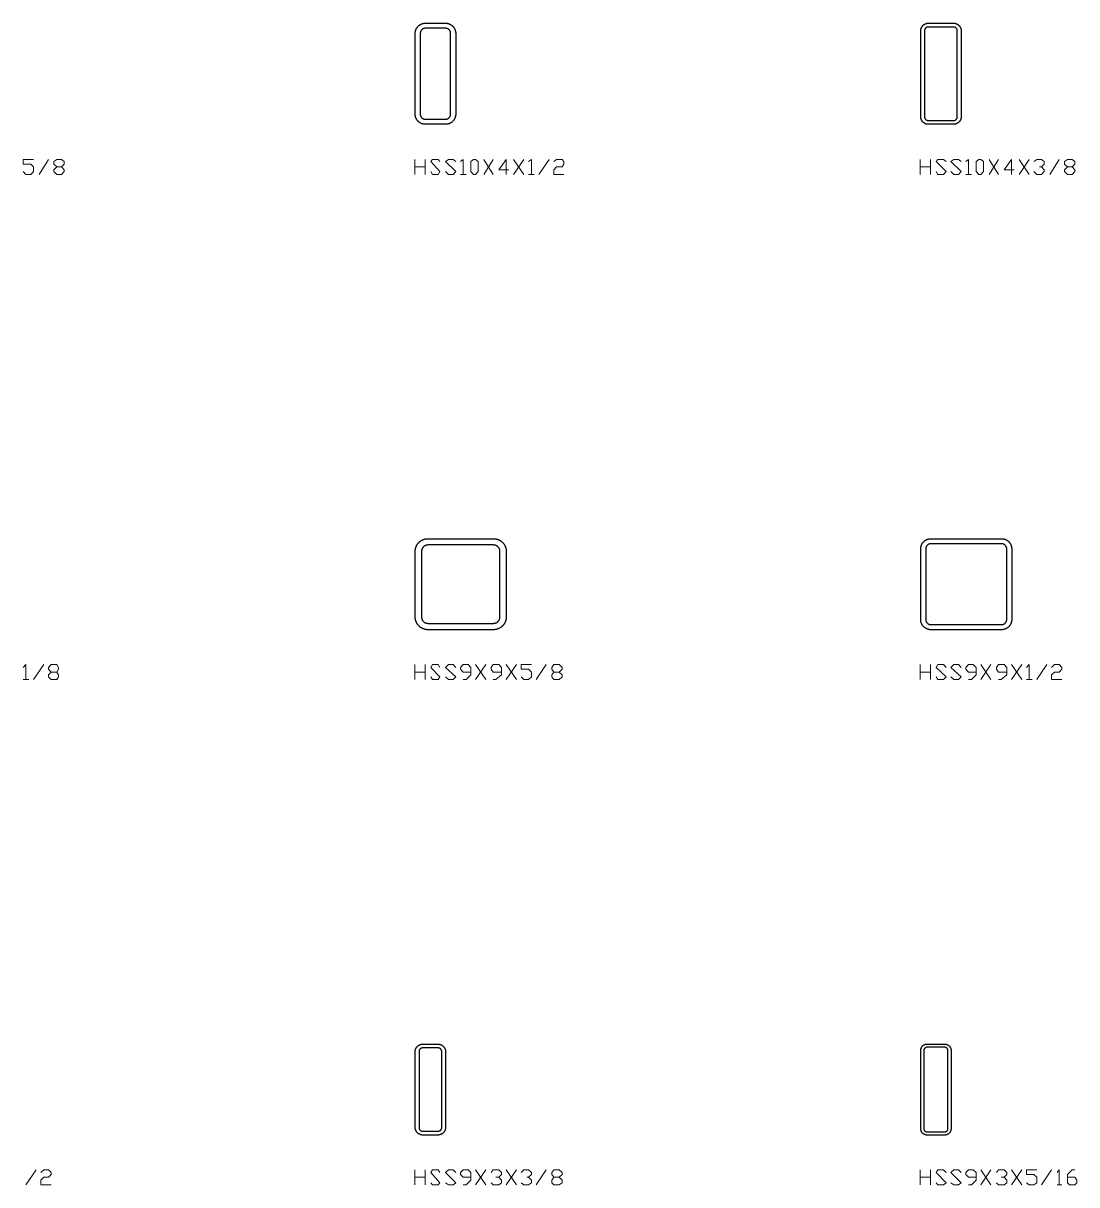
# Model space of a CAD drawing. Header units: inches. Extents: x 0 to 975, y -1305 to 34.
# Drawn here: x 611.2 to 715.4, y -754.9 to -640 of the extents above; entities that cross this region are included whole.
import ezdxf

# ---------------------------------------------------------------- set-up
doc = ezdxf.new("R2010")
doc.units = ezdxf.units.IN
doc.header["$MEASUREMENT"] = 0
doc.layers.add('AISC_STEEL', color=7, linetype='Continuous')

msp = doc.modelspace()

# ---------------------------------------------------------------- linework, layer by layer
at = {"color": 3, "lineweight": 0}
for p, q in [((612.8, -654.96), (613.72, -653.48)), ((649.96, -654.96), (649.96, -653.48)), ((650.97, -653.48), (650.97, -654.96)), ((656.78, -653.48), (657.71, -654.96)), ((656.78, -654.96), (657.71, -653.48)), ((659.73, -653.48), (660.75, -654.96)), ((659.73, -654.96), (660.75, -653.48)), ((662.22, -654.96), (663.24, -653.48)), ((699.94, -654.96), (699.94, -653.48)), ((700.95, -653.48), (700.95, -654.96)), ((706.76, -653.48), (707.69, -654.96)), ((706.76, -654.96), (707.69, -653.48)), ((709.72, -653.48), (710.73, -654.96)), ((709.72, -654.96), (710.73, -653.48)), ((712.76, -654.96), (713.68, -653.48)), ((649.96, -654.22), (650.97, -654.22)), ((654.48, -654.96), (655.03, -654.96)), ((655.77, -654.96), (655.77, -654.96)), ((661.21, -654.96), (661.76, -654.96)), ((699.94, -654.22), (700.95, -654.22)), ((704.46, -654.96), (705.01, -654.96)), ((705.75, -654.96), (705.75, -654.96)), ((612.24, -704.94), (613.26, -703.46)), ((649.96, -704.94), (649.96, -703.46)), ((649.96, -704.2), (650.97, -704.2)), ((650.97, -703.46), (650.97, -704.94)), ((655.95, -703.46), (656.97, -704.94)), ((655.95, -704.94), (656.97, -703.46)), ((659, -703.46), (660.01, -704.94)), ((659, -704.94), (660.01, -703.46)), ((661.95, -704.94), (662.96, -703.46)), ((699.94, -704.94), (699.94, -703.46)), ((699.94, -704.2), (700.95, -704.2)), ((700.95, -703.46), (700.95, -704.94)), ((705.93, -703.46), (706.95, -704.94)), ((705.93, -704.94), (706.95, -703.46)), ((708.98, -703.46), (709.99, -704.94)), ((708.98, -704.94), (709.99, -703.46)), ((711.47, -704.94), (712.48, -703.46)), ((611.23, -704.94), (611.78, -704.94)), ((710.45, -704.94), (711.01, -704.94)), ((611.5, -754.92), (612.52, -753.45)), ((649.96, -754.92), (649.96, -753.45)), ((650.97, -753.45), (650.97, -754.92)), ((655.95, -753.45), (656.97, -754.92)), ((655.95, -754.92), (656.97, -753.45)), ((659, -753.45), (660.01, -754.92)), ((659, -754.92), (660.01, -753.45)), ((661.95, -754.92), (662.96, -753.45)), ((699.94, -754.92), (699.94, -753.45)), ((700.95, -753.45), (700.95, -754.92)), ((705.93, -753.45), (706.95, -754.92)), ((705.93, -754.92), (706.95, -753.45)), ((708.98, -753.45), (709.99, -754.92)), ((708.98, -754.92), (709.99, -753.45)), ((711.93, -754.92), (712.94, -753.45)), ((649.96, -754.18), (650.97, -754.18)), ((699.94, -754.18), (700.95, -754.18)), ((713.5, -754.92), (713.96, -754.92))]:
    msp.add_line(p, q, dxfattribs=at)
for points in [[(611.23, -654.68), (611.5, -654.96), (611.97, -654.96), (612.24, -654.68), (612.24, -654.22), (611.97, -653.94), (611.23, -653.94), (611.23, -653.48), (612.24, -653.48)], [(615.01, -654.22), (615.29, -654.5), (615.29, -654.68), (615.01, -654.96), (614.55, -654.96), (614.27, -654.68), (614.27, -654.5), (614.55, -654.22), (615.01, -654.22), (615.29, -653.94), (615.29, -653.67), (615.01, -653.48), (614.55, -653.48), (614.27, -653.67), (614.27, -653.94), (614.55, -654.22)], [(651.53, -654.68), (651.71, -654.96), (652.26, -654.96), (652.45, -654.68), (651.53, -653.67), (651.71, -653.48), (652.26, -653.48), (652.45, -653.67)], [(653, -654.68), (653.28, -654.96), (653.74, -654.96), (654.02, -654.68), (653, -653.67), (653.28, -653.48), (653.74, -653.48), (654.02, -653.67)], [(654.48, -653.67), (654.75, -653.48), (654.75, -654.96)], [(659.27, -654.5), (658.26, -654.5), (659, -653.48), (659, -654.96)], [(661.21, -653.67), (661.49, -653.48), (661.49, -654.96)], [(663.7, -653.67), (663.98, -653.48), (664.53, -653.48), (664.71, -653.67), (664.71, -653.94), (664.53, -654.22), (663.98, -654.22), (663.7, -654.5), (663.7, -654.96), (664.71, -654.96)], [(701.51, -654.68), (701.69, -654.96), (702.25, -654.96), (702.52, -654.68), (701.51, -653.67), (701.69, -653.48), (702.25, -653.48), (702.52, -653.67)], [(702.98, -654.68), (703.26, -654.96), (703.72, -654.96), (704, -654.68), (702.98, -653.67), (703.26, -653.48), (703.72, -653.48), (704, -653.67)], [(704.46, -653.67), (704.74, -653.48), (704.74, -654.96)], [(709.25, -654.5), (708.24, -654.5), (708.98, -653.48), (708.98, -654.96)], [(711.19, -653.67), (711.47, -653.48), (711.93, -653.48), (712.21, -653.67), (712.21, -653.94), (711.93, -654.22), (711.74, -654.22)], [(714.97, -654.22), (715.25, -654.5), (715.25, -654.68), (714.97, -654.96), (714.51, -654.96), (714.23, -654.68), (714.23, -654.5), (714.51, -654.22), (714.97, -654.22), (715.25, -653.94), (715.25, -653.67), (714.97, -653.48), (714.51, -653.48), (714.23, -653.67), (714.23, -653.94), (714.51, -654.22)], [(711.93, -654.22), (712.21, -654.5), (712.21, -654.68), (711.93, -654.96), (711.47, -654.96), (711.19, -654.68)], [(611.23, -703.74), (611.5, -703.46), (611.5, -704.94)], [(614.55, -704.2), (614.73, -704.48), (614.73, -704.66), (614.55, -704.94), (613.99, -704.94), (613.72, -704.66), (613.72, -704.48), (613.99, -704.2), (614.55, -704.2), (614.73, -703.92), (614.73, -703.74), (614.55, -703.46), (613.99, -703.46), (613.72, -703.74), (613.72, -703.92), (613.99, -704.2)], [(651.53, -704.66), (651.71, -704.94), (652.26, -704.94), (652.45, -704.66), (651.53, -703.74), (651.71, -703.46), (652.26, -703.46), (652.45, -703.74)], [(653, -704.66), (653.28, -704.94), (653.74, -704.94), (654.02, -704.66), (653, -703.74), (653.28, -703.46), (653.74, -703.46), (654.02, -703.74)], [(654.75, -704.94), (655.03, -704.94), (655.49, -704.48), (655.49, -703.74), (655.22, -703.46), (654.75, -703.46), (654.48, -703.74), (654.48, -703.92), (654.75, -704.2), (655.49, -704.2)], [(657.71, -704.94), (657.98, -704.94), (658.54, -704.48), (658.54, -703.74), (658.26, -703.46), (657.71, -703.46), (657.52, -703.74), (657.52, -703.92), (657.71, -704.2), (658.54, -704.2)], [(660.47, -704.66), (660.75, -704.94), (661.21, -704.94), (661.49, -704.66), (661.49, -704.2), (661.21, -703.92), (660.47, -703.92), (660.47, -703.46), (661.49, -703.46)], [(664.25, -704.2), (664.53, -704.48), (664.53, -704.66), (664.25, -704.94), (663.7, -704.94), (663.51, -704.66), (663.51, -704.48), (663.7, -704.2), (664.25, -704.2), (664.53, -703.92), (664.53, -703.74), (664.25, -703.46), (663.7, -703.46), (663.51, -703.74), (663.51, -703.92), (663.7, -704.2)], [(701.51, -704.66), (701.69, -704.94), (702.25, -704.94), (702.52, -704.66), (701.51, -703.74), (701.69, -703.46), (702.25, -703.46), (702.52, -703.74)], [(702.98, -704.66), (703.26, -704.94), (703.72, -704.94), (704, -704.66), (702.98, -703.74), (703.26, -703.46), (703.72, -703.46), (704, -703.74)], [(704.74, -704.94), (705.01, -704.94), (705.47, -704.48), (705.47, -703.74), (705.2, -703.46), (704.74, -703.46), (704.46, -703.74), (704.46, -703.92), (704.74, -704.2), (705.47, -704.2)], [(707.69, -704.94), (707.96, -704.94), (708.52, -704.48), (708.52, -703.74), (708.24, -703.46), (707.69, -703.46), (707.5, -703.74), (707.5, -703.92), (707.69, -704.2), (708.52, -704.2)], [(710.45, -703.74), (710.73, -703.46), (710.73, -704.94)], [(712.94, -703.74), (713.22, -703.46), (713.68, -703.46), (713.96, -703.74), (713.96, -703.92), (713.68, -704.2), (713.22, -704.2), (712.94, -704.48), (712.94, -704.94), (713.96, -704.94)], [(612.98, -753.72), (613.26, -753.45), (613.72, -753.45), (613.99, -753.72), (613.99, -753.91), (613.72, -754.18), (613.26, -754.18), (612.98, -754.46), (612.98, -754.92), (613.99, -754.92)], [(651.53, -754.74), (651.71, -754.92), (652.26, -754.92), (652.45, -754.74), (651.53, -753.72), (651.71, -753.45), (652.26, -753.45), (652.45, -753.72)], [(653, -754.74), (653.28, -754.92), (653.74, -754.92), (654.02, -754.74), (653, -753.72), (653.28, -753.45), (653.74, -753.45), (654.02, -753.72)], [(654.75, -754.92), (655.03, -754.92), (655.49, -754.46), (655.49, -753.72), (655.22, -753.45), (654.75, -753.45), (654.48, -753.72), (654.48, -753.91), (654.75, -754.18), (655.49, -754.18)], [(657.52, -753.72), (657.71, -753.45), (658.26, -753.45), (658.54, -753.72), (658.54, -753.91), (658.26, -754.18), (657.98, -754.18)], [(660.47, -753.72), (660.75, -753.45), (661.21, -753.45), (661.49, -753.72), (661.49, -753.91), (661.21, -754.18), (661.03, -754.18)], [(664.25, -754.18), (664.53, -754.46), (664.53, -754.74), (664.25, -754.92), (663.7, -754.92), (663.51, -754.74), (663.51, -754.46), (663.7, -754.18), (664.25, -754.18), (664.53, -753.91), (664.53, -753.72), (664.25, -753.45), (663.7, -753.45), (663.51, -753.72), (663.51, -753.91), (663.7, -754.18)], [(701.51, -754.74), (701.69, -754.92), (702.25, -754.92), (702.52, -754.74), (701.51, -753.72), (701.69, -753.45), (702.25, -753.45), (702.52, -753.72)], [(702.98, -754.74), (703.26, -754.92), (703.72, -754.92), (704, -754.74), (702.98, -753.72), (703.26, -753.45), (703.72, -753.45), (704, -753.72)], [(704.74, -754.92), (705.01, -754.92), (705.47, -754.46), (705.47, -753.72), (705.2, -753.45), (704.74, -753.45), (704.46, -753.72), (704.46, -753.91), (704.74, -754.18), (705.47, -754.18)], [(707.5, -753.72), (707.69, -753.45), (708.24, -753.45), (708.52, -753.72), (708.52, -753.91), (708.24, -754.18), (707.96, -754.18)], [(710.45, -754.74), (710.73, -754.92), (711.19, -754.92), (711.47, -754.74), (711.47, -754.18), (711.19, -753.91), (710.45, -753.91), (710.45, -753.45), (711.47, -753.45)], [(713.5, -753.72), (713.68, -753.45), (713.68, -754.92)], [(714.51, -754.18), (715.25, -754.18), (715.43, -754.46), (715.43, -754.74), (715.25, -754.92), (714.7, -754.92), (714.51, -754.74), (714.51, -753.91), (714.97, -753.45), (715.25, -753.45)], [(658.26, -754.18), (658.54, -754.46), (658.54, -754.74), (658.26, -754.92), (657.71, -754.92), (657.52, -754.74)], [(661.21, -754.18), (661.49, -754.46), (661.49, -754.74), (661.21, -754.92), (660.75, -754.92), (660.47, -754.74)], [(708.24, -754.18), (708.52, -754.46), (708.52, -754.74), (708.24, -754.92), (707.69, -754.92), (707.5, -754.74)]]:
    msp.add_lwpolyline(points, dxfattribs=at)
for points in [[(655.77, -654.96), (655.49, -654.68), (655.49, -653.67), (655.77, -653.48), (655.95, -653.48), (656.23, -653.67), (656.23, -654.68), (655.95, -654.96)], [(705.75, -654.96), (705.47, -654.68), (705.47, -653.67), (705.75, -653.48), (705.93, -653.48), (706.21, -653.67), (706.21, -654.68), (705.93, -654.96)]]:
    msp.add_lwpolyline(points, close=True, dxfattribs=at)
at = {"layer": 'AISC_STEEL'}
for points in [[(653, -640), (653.03, -640), (653.06, -640), (653.09, -640), (653.12, -640.01), (653.15, -640.01), (653.18, -640.02), (653.21, -640.02), (653.23, -640.03), (653.26, -640.04), (653.29, -640.04), (653.32, -640.05), (653.35, -640.06), (653.38, -640.07), (653.4, -640.08), (653.43, -640.1), (653.46, -640.11), (653.48, -640.12), (653.51, -640.14), (653.53, -640.15), (653.56, -640.17), (653.58, -640.19), (653.61, -640.21), (653.63, -640.22), (653.65, -640.24), (653.67, -640.26), (653.7, -640.28), (653.72, -640.3), (653.74, -640.33), (653.76, -640.35), (653.78, -640.37), (653.79, -640.39), (653.81, -640.42), (653.83, -640.44), (653.85, -640.47), (653.86, -640.49), (653.88, -640.52), (653.89, -640.54), (653.9, -640.57), (653.92, -640.6), (653.93, -640.62), (653.94, -640.65), (653.95, -640.68), (653.96, -640.71), (653.96, -640.74), (653.97, -640.77), (653.98, -640.79), (653.98, -640.82), (653.99, -640.85), (653.99, -640.88), (654, -640.91), (654, -640.94), (654, -640.97), (654, -641), (654, -649), (654, -649.03), (654, -649.06), (654, -649.09), (653.99, -649.12), (653.99, -649.15), (653.98, -649.18), (653.98, -649.21), (653.97, -649.23), (653.96, -649.26), (653.96, -649.29), (653.95, -649.32), (653.94, -649.35), (653.93, -649.38), (653.92, -649.4), (653.9, -649.43), (653.89, -649.46), (653.88, -649.48), (653.86, -649.51), (653.85, -649.53), (653.83, -649.56), (653.81, -649.58), (653.79, -649.61), (653.78, -649.63), (653.76, -649.65), (653.74, -649.67), (653.72, -649.7), (653.7, -649.72), (653.67, -649.74), (653.65, -649.76), (653.63, -649.78), (653.61, -649.79), (653.58, -649.81), (653.56, -649.83), (653.53, -649.85), (653.51, -649.86), (653.48, -649.88), (653.46, -649.89), (653.43, -649.9), (653.4, -649.92), (653.38, -649.93), (653.35, -649.94), (653.32, -649.95), (653.29, -649.96), (653.26, -649.96), (653.23, -649.97), (653.21, -649.98), (653.18, -649.98), (653.15, -649.99), (653.12, -649.99), (653.09, -650), (653.06, -650), (653.03, -650), (653, -650), (651, -650), (650.97, -650), (650.94, -650), (650.91, -650), (650.88, -649.99), (650.85, -649.99), (650.82, -649.98), (650.79, -649.98), (650.77, -649.97), (650.74, -649.96), (650.71, -649.96), (650.68, -649.95), (650.65, -649.94), (650.62, -649.93), (650.6, -649.92), (650.57, -649.9), (650.54, -649.89), (650.52, -649.88), (650.49, -649.86), (650.47, -649.85), (650.44, -649.83), (650.42, -649.81), (650.39, -649.79), (650.37, -649.78), (650.35, -649.76), (650.33, -649.74), (650.3, -649.72), (650.28, -649.7), (650.26, -649.67), (650.24, -649.65), (650.22, -649.63), (650.21, -649.61), (650.19, -649.58), (650.17, -649.56), (650.15, -649.53), (650.14, -649.51), (650.12, -649.48), (650.11, -649.46), (650.1, -649.43), (650.08, -649.4), (650.07, -649.38), (650.06, -649.35), (650.05, -649.32), (650.04, -649.29), (650.04, -649.26), (650.03, -649.23), (650.02, -649.21), (650.02, -649.18), (650.01, -649.15), (650.01, -649.12), (650, -649.09), (650, -649.06), (650, -649.03), (650, -649), (650, -641), (650, -640.97), (650, -640.94), (650, -640.91), (650.01, -640.88), (650.01, -640.85), (650.02, -640.82), (650.02, -640.79), (650.03, -640.77), (650.04, -640.74), (650.04, -640.71), (650.05, -640.68), (650.06, -640.65), (650.07, -640.62), (650.08, -640.6), (650.1, -640.57), (650.11, -640.54), (650.12, -640.52), (650.14, -640.49), (650.15, -640.47), (650.17, -640.44), (650.19, -640.42), (650.21, -640.39), (650.22, -640.37), (650.24, -640.35), (650.26, -640.33), (650.28, -640.3), (650.3, -640.28), (650.33, -640.26), (650.35, -640.24), (650.37, -640.22), (650.39, -640.21), (650.42, -640.19), (650.44, -640.17), (650.47, -640.15), (650.49, -640.14), (650.52, -640.12), (650.54, -640.11), (650.57, -640.1), (650.6, -640.08), (650.62, -640.07), (650.65, -640.06), (650.68, -640.05), (650.71, -640.04), (650.74, -640.04), (650.77, -640.03), (650.79, -640.02), (650.82, -640.02), (650.85, -640.01), (650.88, -640.01), (650.91, -640), (650.94, -640), (650.97, -640), (651, -640)], [(703.25, -640), (703.28, -640), (703.31, -640), (703.34, -640.01), (703.37, -640.01), (703.4, -640.01), (703.43, -640.02), (703.45, -640.03), (703.48, -640.04), (703.51, -640.05), (703.54, -640.06), (703.56, -640.07), (703.59, -640.08), (703.62, -640.1), (703.64, -640.11), (703.67, -640.13), (703.69, -640.14), (703.71, -640.16), (703.74, -640.18), (703.76, -640.2), (703.78, -640.22), (703.8, -640.24), (703.82, -640.26), (703.84, -640.29), (703.86, -640.31), (703.87, -640.33), (703.89, -640.36), (703.9, -640.38), (703.92, -640.41), (703.93, -640.44), (703.94, -640.46), (703.95, -640.49), (703.96, -640.52), (703.97, -640.55), (703.98, -640.57), (703.99, -640.6), (703.99, -640.63), (703.99, -640.66), (704, -640.69), (704, -640.72), (704, -640.75), (704, -649.25), (704, -649.28), (704, -649.31), (703.99, -649.34), (703.99, -649.37), (703.99, -649.4), (703.98, -649.43), (703.97, -649.45), (703.96, -649.48), (703.95, -649.51), (703.94, -649.54), (703.93, -649.56), (703.92, -649.59), (703.9, -649.62), (703.89, -649.64), (703.87, -649.67), (703.86, -649.69), (703.84, -649.71), (703.82, -649.74), (703.8, -649.76), (703.78, -649.78), (703.76, -649.8), (703.74, -649.82), (703.71, -649.84), (703.69, -649.86), (703.67, -649.87), (703.64, -649.89), (703.62, -649.9), (703.59, -649.92), (703.56, -649.93), (703.54, -649.94), (703.51, -649.95), (703.48, -649.96), (703.45, -649.97), (703.43, -649.98), (703.4, -649.99), (703.37, -649.99), (703.34, -649.99), (703.31, -650), (703.28, -650), (703.25, -650), (700.75, -650), (700.72, -650), (700.69, -650), (700.66, -649.99), (700.63, -649.99), (700.6, -649.99), (700.57, -649.98), (700.55, -649.97), (700.52, -649.96), (700.49, -649.95), (700.46, -649.94), (700.44, -649.93), (700.41, -649.92), (700.38, -649.9), (700.36, -649.89), (700.33, -649.87), (700.31, -649.86), (700.29, -649.84), (700.26, -649.82), (700.24, -649.8), (700.22, -649.78), (700.2, -649.76), (700.18, -649.74), (700.16, -649.71), (700.14, -649.69), (700.13, -649.67), (700.11, -649.64), (700.1, -649.62), (700.08, -649.59), (700.07, -649.56), (700.06, -649.54), (700.05, -649.51), (700.04, -649.48), (700.03, -649.45), (700.02, -649.43), (700.01, -649.4), (700.01, -649.37), (700.01, -649.34), (700, -649.31), (700, -649.28), (700, -649.25), (700, -640.75), (700, -640.72), (700, -640.69), (700.01, -640.66), (700.01, -640.63), (700.01, -640.6), (700.02, -640.57), (700.03, -640.55), (700.04, -640.52), (700.05, -640.49), (700.06, -640.46), (700.07, -640.44), (700.08, -640.41), (700.1, -640.38), (700.11, -640.36), (700.13, -640.33), (700.14, -640.31), (700.16, -640.29), (700.18, -640.26), (700.2, -640.24), (700.22, -640.22), (700.24, -640.2), (700.26, -640.18), (700.29, -640.16), (700.31, -640.14), (700.33, -640.13), (700.36, -640.11), (700.38, -640.1), (700.41, -640.08), (700.44, -640.07), (700.46, -640.06), (700.49, -640.05), (700.52, -640.04), (700.55, -640.03), (700.57, -640.02), (700.6, -640.01), (700.63, -640.01), (700.66, -640.01), (700.69, -640), (700.72, -640), (700.75, -640)], [(651, -640.5), (650.97, -640.5), (650.94, -640.5), (650.91, -640.51), (650.88, -640.51), (650.86, -640.52), (650.83, -640.53), (650.8, -640.54), (650.78, -640.55), (650.75, -640.57), (650.73, -640.58), (650.7, -640.6), (650.68, -640.62), (650.66, -640.64), (650.64, -640.66), (650.62, -640.68), (650.6, -640.7), (650.58, -640.73), (650.57, -640.75), (650.55, -640.78), (650.54, -640.8), (650.53, -640.83), (650.52, -640.86), (650.51, -640.88), (650.51, -640.91), (650.5, -640.94), (650.5, -640.97), (650.5, -641), (650.5, -649), (650.5, -649.03), (650.5, -649.06), (650.51, -649.09), (650.51, -649.12), (650.52, -649.14), (650.53, -649.17), (650.54, -649.2), (650.55, -649.22), (650.57, -649.25), (650.58, -649.27), (650.6, -649.3), (650.62, -649.32), (650.64, -649.34), (650.66, -649.36), (650.68, -649.38), (650.7, -649.4), (650.73, -649.42), (650.75, -649.43), (650.78, -649.45), (650.8, -649.46), (650.83, -649.47), (650.86, -649.48), (650.88, -649.49), (650.91, -649.49), (650.94, -649.5), (650.97, -649.5), (651, -649.5), (653, -649.5), (653.03, -649.5), (653.06, -649.5), (653.09, -649.49), (653.12, -649.49), (653.14, -649.48), (653.17, -649.47), (653.2, -649.46), (653.22, -649.45), (653.25, -649.43), (653.27, -649.42), (653.3, -649.4), (653.32, -649.38), (653.34, -649.36), (653.36, -649.34), (653.38, -649.32), (653.4, -649.3), (653.42, -649.27), (653.43, -649.25), (653.45, -649.22), (653.46, -649.2), (653.47, -649.17), (653.48, -649.14), (653.49, -649.12), (653.49, -649.09), (653.5, -649.06), (653.5, -649.03), (653.5, -649), (653.5, -641), (653.5, -640.97), (653.5, -640.94), (653.49, -640.91), (653.49, -640.88), (653.48, -640.86), (653.47, -640.83), (653.46, -640.8), (653.45, -640.78), (653.43, -640.75), (653.42, -640.73), (653.4, -640.7), (653.38, -640.68), (653.36, -640.66), (653.34, -640.64), (653.32, -640.62), (653.3, -640.6), (653.27, -640.58), (653.25, -640.57), (653.22, -640.55), (653.2, -640.54), (653.17, -640.53), (653.14, -640.52), (653.12, -640.51), (653.09, -640.51), (653.06, -640.5), (653.03, -640.5), (653, -640.5)], [(700.75, -640.38), (700.72, -640.38), (700.69, -640.38), (700.66, -640.39), (700.63, -640.39), (700.61, -640.4), (700.58, -640.42), (700.55, -640.43), (700.53, -640.45), (700.51, -640.46), (700.48, -640.48), (700.46, -640.51), (700.45, -640.53), (700.43, -640.55), (700.42, -640.58), (700.4, -640.61), (700.39, -640.63), (700.39, -640.66), (700.38, -640.69), (700.38, -640.72), (700.38, -640.75), (700.38, -649.25), (700.38, -649.28), (700.38, -649.31), (700.39, -649.34), (700.39, -649.37), (700.4, -649.39), (700.42, -649.42), (700.43, -649.45), (700.45, -649.47), (700.46, -649.49), (700.48, -649.52), (700.51, -649.54), (700.53, -649.55), (700.55, -649.57), (700.58, -649.58), (700.61, -649.6), (700.63, -649.61), (700.66, -649.61), (700.69, -649.62), (700.72, -649.62), (700.75, -649.62), (703.25, -649.62), (703.28, -649.62), (703.31, -649.62), (703.34, -649.61), (703.37, -649.61), (703.39, -649.6), (703.42, -649.58), (703.45, -649.57), (703.47, -649.55), (703.49, -649.54), (703.52, -649.52), (703.54, -649.49), (703.55, -649.47), (703.57, -649.45), (703.58, -649.42), (703.6, -649.39), (703.61, -649.37), (703.61, -649.34), (703.62, -649.31), (703.62, -649.28), (703.62, -649.25), (703.62, -640.75), (703.62, -640.72), (703.62, -640.69), (703.61, -640.66), (703.61, -640.63), (703.6, -640.61), (703.58, -640.58), (703.57, -640.55), (703.55, -640.53), (703.54, -640.51), (703.52, -640.48), (703.49, -640.46), (703.47, -640.45), (703.45, -640.43), (703.42, -640.42), (703.39, -640.4), (703.37, -640.39), (703.34, -640.39), (703.31, -640.38), (703.28, -640.38), (703.25, -640.38)], [(657.75, -691), (657.78, -691), (657.81, -691), (657.84, -691), (657.87, -691.01), (657.9, -691.01), (657.93, -691.01), (657.96, -691.02), (657.99, -691.02), (658.02, -691.03), (658.04, -691.04), (658.07, -691.04), (658.1, -691.05), (658.13, -691.06), (658.16, -691.07), (658.19, -691.08), (658.21, -691.09), (658.24, -691.1), (658.27, -691.11), (658.3, -691.13), (658.32, -691.14), (658.35, -691.15), (658.38, -691.17), (658.4, -691.18), (658.43, -691.2), (658.45, -691.21), (658.48, -691.23), (658.5, -691.25), (658.52, -691.27), (658.55, -691.29), (658.57, -691.31), (658.59, -691.33), (658.61, -691.35), (658.63, -691.37), (658.65, -691.39), (658.67, -691.41), (658.69, -691.43), (658.71, -691.45), (658.73, -691.48), (658.75, -691.5), (658.77, -691.52), (658.79, -691.55), (658.8, -691.57), (658.82, -691.6), (658.83, -691.62), (658.85, -691.65), (658.86, -691.68), (658.87, -691.7), (658.89, -691.73), (658.9, -691.76), (658.91, -691.79), (658.92, -691.81), (658.93, -691.84), (658.94, -691.87), (658.95, -691.9), (658.96, -691.93), (658.96, -691.96), (658.97, -691.98), (658.98, -692.01), (658.98, -692.04), (658.99, -692.07), (658.99, -692.1), (658.99, -692.13), (659, -692.16), (659, -692.19), (659, -692.22), (659, -692.25), (659, -698.75), (659, -698.78), (659, -698.81), (659, -698.84), (658.99, -698.87), (658.99, -698.9), (658.99, -698.93), (658.98, -698.96), (658.98, -698.99), (658.97, -699.02), (658.96, -699.04), (658.96, -699.07), (658.95, -699.1), (658.94, -699.13), (658.93, -699.16), (658.92, -699.19), (658.91, -699.21), (658.9, -699.24), (658.89, -699.27), (658.87, -699.3), (658.86, -699.32), (658.85, -699.35), (658.83, -699.38), (658.82, -699.4), (658.8, -699.43), (658.79, -699.45), (658.77, -699.48), (658.75, -699.5), (658.73, -699.52), (658.71, -699.55), (658.69, -699.57), (658.67, -699.59), (658.65, -699.61), (658.63, -699.63), (658.61, -699.65), (658.59, -699.67), (658.57, -699.69), (658.55, -699.71), (658.52, -699.73), (658.5, -699.75), (658.48, -699.77), (658.45, -699.79), (658.43, -699.8), (658.4, -699.82), (658.38, -699.83), (658.35, -699.85), (658.32, -699.86), (658.3, -699.87), (658.27, -699.89), (658.24, -699.9), (658.21, -699.91), (658.19, -699.92), (658.16, -699.93), (658.13, -699.94), (658.1, -699.95), (658.07, -699.96), (658.04, -699.96), (658.02, -699.97), (657.99, -699.98), (657.96, -699.98), (657.93, -699.99), (657.9, -699.99), (657.87, -699.99), (657.84, -700), (657.81, -700), (657.78, -700), (657.75, -700), (651.25, -700), (651.22, -700), (651.19, -700), (651.16, -700), (651.13, -699.99), (651.1, -699.99), (651.07, -699.99), (651.04, -699.98), (651.01, -699.98), (650.98, -699.97), (650.96, -699.96), (650.93, -699.96), (650.9, -699.95), (650.87, -699.94), (650.84, -699.93), (650.81, -699.92), (650.79, -699.91), (650.76, -699.9), (650.73, -699.89), (650.7, -699.87), (650.68, -699.86), (650.65, -699.85), (650.62, -699.83), (650.6, -699.82), (650.57, -699.8), (650.55, -699.79), (650.52, -699.77), (650.5, -699.75), (650.48, -699.73), (650.45, -699.71), (650.43, -699.69), (650.41, -699.67), (650.39, -699.65), (650.37, -699.63), (650.35, -699.61), (650.33, -699.59), (650.31, -699.57), (650.29, -699.55), (650.27, -699.52), (650.25, -699.5), (650.23, -699.48), (650.21, -699.45), (650.2, -699.43), (650.18, -699.4), (650.17, -699.38), (650.15, -699.35), (650.14, -699.32), (650.13, -699.3), (650.11, -699.27), (650.1, -699.24), (650.09, -699.21), (650.08, -699.19), (650.07, -699.16), (650.06, -699.13), (650.05, -699.1), (650.04, -699.07), (650.04, -699.04), (650.03, -699.02), (650.02, -698.99), (650.02, -698.96), (650.01, -698.93), (650.01, -698.9), (650.01, -698.87), (650, -698.84), (650, -698.81), (650, -698.78), (650, -698.75), (650, -692.25), (650, -692.22), (650, -692.19), (650, -692.16), (650.01, -692.13), (650.01, -692.1), (650.01, -692.07), (650.02, -692.04), (650.02, -692.01), (650.03, -691.98), (650.04, -691.96), (650.04, -691.93), (650.05, -691.9), (650.06, -691.87), (650.07, -691.84), (650.08, -691.81), (650.09, -691.79), (650.1, -691.76), (650.11, -691.73), (650.13, -691.7), (650.14, -691.68), (650.15, -691.65), (650.17, -691.62), (650.18, -691.6), (650.2, -691.57), (650.21, -691.55), (650.23, -691.52), (650.25, -691.5), (650.27, -691.48), (650.29, -691.45), (650.31, -691.43), (650.33, -691.41), (650.35, -691.39), (650.37, -691.37), (650.39, -691.35), (650.41, -691.33), (650.43, -691.31), (650.45, -691.29), (650.48, -691.27), (650.5, -691.25), (650.52, -691.23), (650.55, -691.21), (650.57, -691.2), (650.6, -691.18), (650.62, -691.17), (650.65, -691.15), (650.68, -691.14), (650.7, -691.13), (650.73, -691.11), (650.76, -691.1), (650.79, -691.09), (650.81, -691.08), (650.84, -691.07), (650.87, -691.06), (650.9, -691.05), (650.93, -691.04), (650.96, -691.04), (650.98, -691.03), (651.01, -691.02), (651.04, -691.02), (651.07, -691.01), (651.1, -691.01), (651.13, -691.01), (651.16, -691), (651.19, -691), (651.22, -691), (651.25, -691)], [(651.25, -691.62), (651.22, -691.63), (651.19, -691.63), (651.16, -691.63), (651.13, -691.64), (651.1, -691.64), (651.07, -691.65), (651.05, -691.66), (651.02, -691.67), (650.99, -691.68), (650.96, -691.69), (650.94, -691.71), (650.91, -691.72), (650.89, -691.74), (650.86, -691.76), (650.84, -691.78), (650.82, -691.8), (650.8, -691.82), (650.78, -691.84), (650.76, -691.86), (650.74, -691.89), (650.72, -691.91), (650.71, -691.94), (650.69, -691.96), (650.68, -691.99), (650.67, -692.02), (650.66, -692.05), (650.65, -692.07), (650.64, -692.1), (650.64, -692.13), (650.63, -692.16), (650.63, -692.19), (650.63, -692.22), (650.62, -692.25), (650.62, -698.75), (650.63, -698.78), (650.63, -698.81), (650.63, -698.84), (650.64, -698.87), (650.64, -698.9), (650.65, -698.93), (650.66, -698.95), (650.67, -698.98), (650.68, -699.01), (650.69, -699.04), (650.71, -699.06), (650.72, -699.09), (650.74, -699.11), (650.76, -699.14), (650.78, -699.16), (650.8, -699.18), (650.82, -699.2), (650.84, -699.22), (650.86, -699.24), (650.89, -699.26), (650.91, -699.28), (650.94, -699.29), (650.96, -699.31), (650.99, -699.32), (651.02, -699.33), (651.05, -699.34), (651.07, -699.35), (651.1, -699.36), (651.13, -699.36), (651.16, -699.37), (651.19, -699.37), (651.22, -699.37), (651.25, -699.38), (657.75, -699.38), (657.78, -699.37), (657.81, -699.37), (657.84, -699.37), (657.87, -699.36), (657.9, -699.36), (657.93, -699.35), (657.95, -699.34), (657.98, -699.33), (658.01, -699.32), (658.04, -699.31), (658.06, -699.29), (658.09, -699.28), (658.11, -699.26), (658.14, -699.24), (658.16, -699.22), (658.18, -699.2), (658.2, -699.18), (658.22, -699.16), (658.24, -699.14), (658.26, -699.11), (658.28, -699.09), (658.29, -699.06), (658.31, -699.04), (658.32, -699.01), (658.33, -698.98), (658.34, -698.95), (658.35, -698.93), (658.36, -698.9), (658.36, -698.87), (658.37, -698.84), (658.37, -698.81), (658.37, -698.78), (658.38, -698.75), (658.38, -692.25), (658.37, -692.22), (658.37, -692.19), (658.37, -692.16), (658.36, -692.13), (658.36, -692.1), (658.35, -692.07), (658.34, -692.05), (658.33, -692.02), (658.32, -691.99), (658.31, -691.96), (658.29, -691.94), (658.28, -691.91), (658.26, -691.89), (658.24, -691.86), (658.22, -691.84), (658.2, -691.82), (658.18, -691.8), (658.16, -691.78), (658.14, -691.76), (658.11, -691.74), (658.09, -691.72), (658.06, -691.71), (658.04, -691.69), (658.01, -691.68), (657.98, -691.67), (657.95, -691.66), (657.93, -691.65), (657.9, -691.64), (657.87, -691.64), (657.84, -691.63), (657.81, -691.63), (657.78, -691.63), (657.75, -691.62)], [(708, -691), (708.03, -691), (708.06, -691), (708.09, -691), (708.12, -691.01), (708.15, -691.01), (708.18, -691.02), (708.21, -691.02), (708.23, -691.03), (708.26, -691.04), (708.29, -691.04), (708.32, -691.05), (708.35, -691.06), (708.38, -691.07), (708.4, -691.08), (708.43, -691.1), (708.46, -691.11), (708.48, -691.12), (708.51, -691.14), (708.53, -691.15), (708.56, -691.17), (708.58, -691.19), (708.61, -691.21), (708.63, -691.22), (708.65, -691.24), (708.67, -691.26), (708.7, -691.28), (708.72, -691.3), (708.74, -691.33), (708.76, -691.35), (708.78, -691.37), (708.79, -691.39), (708.81, -691.42), (708.83, -691.44), (708.85, -691.47), (708.86, -691.49), (708.88, -691.52), (708.89, -691.54), (708.9, -691.57), (708.92, -691.6), (708.93, -691.62), (708.94, -691.65), (708.95, -691.68), (708.96, -691.71), (708.96, -691.74), (708.97, -691.77), (708.98, -691.79), (708.98, -691.82), (708.99, -691.85), (708.99, -691.88), (709, -691.91), (709, -691.94), (709, -691.97), (709, -692), (709, -699), (709, -699.03), (709, -699.06), (709, -699.09), (708.99, -699.12), (708.99, -699.15), (708.98, -699.18), (708.98, -699.21), (708.97, -699.23), (708.96, -699.26), (708.96, -699.29), (708.95, -699.32), (708.94, -699.35), (708.93, -699.38), (708.92, -699.4), (708.9, -699.43), (708.89, -699.46), (708.88, -699.48), (708.86, -699.51), (708.85, -699.53), (708.83, -699.56), (708.81, -699.58), (708.79, -699.61), (708.78, -699.63), (708.76, -699.65), (708.74, -699.67), (708.72, -699.7), (708.7, -699.72), (708.67, -699.74), (708.65, -699.76), (708.63, -699.78), (708.61, -699.79), (708.58, -699.81), (708.56, -699.83), (708.53, -699.85), (708.51, -699.86), (708.48, -699.88), (708.46, -699.89), (708.43, -699.9), (708.4, -699.92), (708.38, -699.93), (708.35, -699.94), (708.32, -699.95), (708.29, -699.96), (708.26, -699.96), (708.23, -699.97), (708.21, -699.98), (708.18, -699.98), (708.15, -699.99), (708.12, -699.99), (708.09, -700), (708.06, -700), (708.03, -700), (708, -700), (701, -700), (700.97, -700), (700.94, -700), (700.91, -700), (700.88, -699.99), (700.85, -699.99), (700.82, -699.98), (700.79, -699.98), (700.77, -699.97), (700.74, -699.96), (700.71, -699.96), (700.68, -699.95), (700.65, -699.94), (700.62, -699.93), (700.6, -699.92), (700.57, -699.9), (700.54, -699.89), (700.52, -699.88), (700.49, -699.86), (700.47, -699.85), (700.44, -699.83), (700.42, -699.81), (700.39, -699.79), (700.37, -699.78), (700.35, -699.76), (700.33, -699.74), (700.3, -699.72), (700.28, -699.7), (700.26, -699.67), (700.24, -699.65), (700.22, -699.63), (700.21, -699.61), (700.19, -699.58), (700.17, -699.56), (700.15, -699.53), (700.14, -699.51), (700.12, -699.48), (700.11, -699.46), (700.1, -699.43), (700.08, -699.4), (700.07, -699.38), (700.06, -699.35), (700.05, -699.32), (700.04, -699.29), (700.04, -699.26), (700.03, -699.23), (700.02, -699.21), (700.02, -699.18), (700.01, -699.15), (700.01, -699.12), (700, -699.09), (700, -699.06), (700, -699.03), (700, -699), (700, -692), (700, -691.97), (700, -691.94), (700, -691.91), (700.01, -691.88), (700.01, -691.85), (700.02, -691.82), (700.02, -691.79), (700.03, -691.77), (700.04, -691.74), (700.04, -691.71), (700.05, -691.68), (700.06, -691.65), (700.07, -691.62), (700.08, -691.6), (700.1, -691.57), (700.11, -691.54), (700.12, -691.52), (700.14, -691.49), (700.15, -691.47), (700.17, -691.44), (700.19, -691.42), (700.21, -691.39), (700.22, -691.37), (700.24, -691.35), (700.26, -691.33), (700.28, -691.3), (700.3, -691.28), (700.33, -691.26), (700.35, -691.24), (700.37, -691.22), (700.39, -691.21), (700.42, -691.19), (700.44, -691.17), (700.47, -691.15), (700.49, -691.14), (700.52, -691.12), (700.54, -691.11), (700.57, -691.1), (700.6, -691.08), (700.62, -691.07), (700.65, -691.06), (700.68, -691.05), (700.71, -691.04), (700.74, -691.04), (700.77, -691.03), (700.79, -691.02), (700.82, -691.02), (700.85, -691.01), (700.88, -691.01), (700.91, -691), (700.94, -691), (700.97, -691), (701, -691)], [(701, -691.5), (700.97, -691.5), (700.94, -691.5), (700.91, -691.51), (700.88, -691.51), (700.86, -691.52), (700.83, -691.53), (700.8, -691.54), (700.78, -691.55), (700.75, -691.57), (700.73, -691.58), (700.7, -691.6), (700.68, -691.62), (700.66, -691.64), (700.64, -691.66), (700.62, -691.68), (700.6, -691.7), (700.58, -691.73), (700.57, -691.75), (700.55, -691.78), (700.54, -691.8), (700.53, -691.83), (700.52, -691.86), (700.51, -691.88), (700.51, -691.91), (700.5, -691.94), (700.5, -691.97), (700.5, -692), (700.5, -699), (700.5, -699.03), (700.5, -699.06), (700.51, -699.09), (700.51, -699.12), (700.52, -699.14), (700.53, -699.17), (700.54, -699.2), (700.55, -699.22), (700.57, -699.25), (700.58, -699.27), (700.6, -699.3), (700.62, -699.32), (700.64, -699.34), (700.66, -699.36), (700.68, -699.38), (700.7, -699.4), (700.73, -699.42), (700.75, -699.43), (700.78, -699.45), (700.8, -699.46), (700.83, -699.47), (700.86, -699.48), (700.88, -699.49), (700.91, -699.49), (700.94, -699.5), (700.97, -699.5), (701, -699.5), (708, -699.5), (708.03, -699.5), (708.06, -699.5), (708.09, -699.49), (708.12, -699.49), (708.14, -699.48), (708.17, -699.47), (708.2, -699.46), (708.22, -699.45), (708.25, -699.43), (708.27, -699.42), (708.3, -699.4), (708.32, -699.38), (708.34, -699.36), (708.36, -699.34), (708.38, -699.32), (708.4, -699.3), (708.42, -699.27), (708.43, -699.25), (708.45, -699.22), (708.46, -699.2), (708.47, -699.17), (708.48, -699.14), (708.49, -699.12), (708.49, -699.09), (708.5, -699.06), (708.5, -699.03), (708.5, -699), (708.5, -692), (708.5, -691.97), (708.5, -691.94), (708.49, -691.91), (708.49, -691.88), (708.48, -691.86), (708.47, -691.83), (708.46, -691.8), (708.45, -691.78), (708.43, -691.75), (708.42, -691.73), (708.4, -691.7), (708.38, -691.68), (708.36, -691.66), (708.34, -691.64), (708.32, -691.62), (708.3, -691.6), (708.27, -691.58), (708.25, -691.57), (708.22, -691.55), (708.2, -691.54), (708.17, -691.53), (708.14, -691.52), (708.12, -691.51), (708.09, -691.51), (708.06, -691.5), (708.03, -691.5), (708, -691.5)], [(652.25, -741), (652.28, -741), (652.31, -741), (652.34, -741.01), (652.37, -741.01), (652.4, -741.01), (652.43, -741.02), (652.45, -741.03), (652.48, -741.04), (652.51, -741.05), (652.54, -741.06), (652.56, -741.07), (652.59, -741.08), (652.62, -741.1), (652.64, -741.11), (652.67, -741.13), (652.69, -741.14), (652.71, -741.16), (652.74, -741.18), (652.76, -741.2), (652.78, -741.22), (652.8, -741.24), (652.82, -741.26), (652.84, -741.29), (652.86, -741.31), (652.87, -741.33), (652.89, -741.36), (652.9, -741.38), (652.92, -741.41), (652.93, -741.44), (652.94, -741.46), (652.95, -741.49), (652.96, -741.52), (652.97, -741.55), (652.98, -741.57), (652.99, -741.6), (652.99, -741.63), (652.99, -741.66), (653, -741.69), (653, -741.72), (653, -741.75), (653, -749.25), (653, -749.28), (653, -749.31), (652.99, -749.34), (652.99, -749.37), (652.99, -749.4), (652.98, -749.43), (652.97, -749.45), (652.96, -749.48), (652.95, -749.51), (652.94, -749.54), (652.93, -749.56), (652.92, -749.59), (652.9, -749.62), (652.89, -749.64), (652.87, -749.67), (652.86, -749.69), (652.84, -749.71), (652.82, -749.74), (652.8, -749.76), (652.78, -749.78), (652.76, -749.8), (652.74, -749.82), (652.71, -749.84), (652.69, -749.86), (652.67, -749.87), (652.64, -749.89), (652.62, -749.9), (652.59, -749.92), (652.56, -749.93), (652.54, -749.94), (652.51, -749.95), (652.48, -749.96), (652.45, -749.97), (652.43, -749.98), (652.4, -749.99), (652.37, -749.99), (652.34, -749.99), (652.31, -750), (652.28, -750), (652.25, -750), (650.75, -750), (650.72, -750), (650.69, -750), (650.66, -749.99), (650.63, -749.99), (650.6, -749.99), (650.57, -749.98), (650.55, -749.97), (650.52, -749.96), (650.49, -749.95), (650.46, -749.94), (650.44, -749.93), (650.41, -749.92), (650.38, -749.9), (650.36, -749.89), (650.33, -749.87), (650.31, -749.86), (650.29, -749.84), (650.26, -749.82), (650.24, -749.8), (650.22, -749.78), (650.2, -749.76), (650.18, -749.74), (650.16, -749.71), (650.14, -749.69), (650.13, -749.67), (650.11, -749.64), (650.1, -749.62), (650.08, -749.59), (650.07, -749.56), (650.06, -749.54), (650.05, -749.51), (650.04, -749.48), (650.03, -749.45), (650.02, -749.43), (650.01, -749.4), (650.01, -749.37), (650.01, -749.34), (650, -749.31), (650, -749.28), (650, -749.25), (650, -741.75), (650, -741.72), (650, -741.69), (650.01, -741.66), (650.01, -741.63), (650.01, -741.6), (650.02, -741.57), (650.03, -741.55), (650.04, -741.52), (650.05, -741.49), (650.06, -741.46), (650.07, -741.44), (650.08, -741.41), (650.1, -741.38), (650.11, -741.36), (650.13, -741.33), (650.14, -741.31), (650.16, -741.29), (650.18, -741.26), (650.2, -741.24), (650.22, -741.22), (650.24, -741.2), (650.26, -741.18), (650.29, -741.16), (650.31, -741.14), (650.33, -741.13), (650.36, -741.11), (650.38, -741.1), (650.41, -741.08), (650.44, -741.07), (650.46, -741.06), (650.49, -741.05), (650.52, -741.04), (650.55, -741.03), (650.57, -741.02), (650.6, -741.01), (650.63, -741.01), (650.66, -741.01), (650.69, -741), (650.72, -741), (650.75, -741)], [(702.37, -741), (702.4, -741), (702.43, -741), (702.46, -741.01), (702.49, -741.01), (702.52, -741.02), (702.55, -741.03), (702.58, -741.03), (702.61, -741.04), (702.63, -741.06), (702.66, -741.07), (702.69, -741.08), (702.71, -741.1), (702.74, -741.12), (702.76, -741.13), (702.78, -741.15), (702.81, -741.17), (702.83, -741.19), (702.85, -741.22), (702.87, -741.24), (702.88, -741.26), (702.9, -741.29), (702.92, -741.31), (702.93, -741.34), (702.94, -741.37), (702.96, -741.39), (702.97, -741.42), (702.97, -741.45), (702.98, -741.48), (702.99, -741.51), (702.99, -741.54), (703, -741.57), (703, -741.6), (703, -741.62), (703, -749.38), (703, -749.4), (703, -749.43), (702.99, -749.46), (702.99, -749.49), (702.98, -749.52), (702.97, -749.55), (702.97, -749.58), (702.96, -749.61), (702.94, -749.63), (702.93, -749.66), (702.92, -749.69), (702.9, -749.71), (702.88, -749.74), (702.87, -749.76), (702.85, -749.78), (702.83, -749.81), (702.81, -749.83), (702.78, -749.85), (702.76, -749.87), (702.74, -749.88), (702.71, -749.9), (702.69, -749.92), (702.66, -749.93), (702.63, -749.94), (702.61, -749.96), (702.58, -749.97), (702.55, -749.97), (702.52, -749.98), (702.49, -749.99), (702.46, -749.99), (702.43, -750), (702.4, -750), (702.37, -750), (700.62, -750), (700.6, -750), (700.57, -750), (700.54, -749.99), (700.51, -749.99), (700.48, -749.98), (700.45, -749.97), (700.42, -749.97), (700.39, -749.96), (700.37, -749.94), (700.34, -749.93), (700.31, -749.92), (700.29, -749.9), (700.26, -749.88), (700.24, -749.87), (700.22, -749.85), (700.19, -749.83), (700.17, -749.81), (700.15, -749.78), (700.13, -749.76), (700.12, -749.74), (700.1, -749.71), (700.08, -749.69), (700.07, -749.66), (700.06, -749.63), (700.04, -749.61), (700.03, -749.58), (700.03, -749.55), (700.02, -749.52), (700.01, -749.49), (700.01, -749.46), (700, -749.43), (700, -749.4), (700, -749.38), (700, -741.62), (700, -741.6), (700, -741.57), (700.01, -741.54), (700.01, -741.51), (700.02, -741.48), (700.03, -741.45), (700.03, -741.42), (700.04, -741.39), (700.06, -741.37), (700.07, -741.34), (700.08, -741.31), (700.1, -741.29), (700.12, -741.26), (700.13, -741.24), (700.15, -741.22), (700.17, -741.19), (700.19, -741.17), (700.22, -741.15), (700.24, -741.13), (700.26, -741.12), (700.29, -741.1), (700.31, -741.08), (700.34, -741.07), (700.37, -741.06), (700.39, -741.04), (700.42, -741.03), (700.45, -741.03), (700.48, -741.02), (700.51, -741.01), (700.54, -741.01), (700.57, -741), (700.6, -741), (700.62, -741)], [(650.75, -741.38), (650.72, -741.38), (650.69, -741.38), (650.66, -741.39), (650.63, -741.39), (650.61, -741.4), (650.58, -741.42), (650.55, -741.43), (650.53, -741.45), (650.51, -741.46), (650.48, -741.48), (650.46, -741.51), (650.45, -741.53), (650.43, -741.55), (650.42, -741.58), (650.4, -741.61), (650.39, -741.63), (650.39, -741.66), (650.38, -741.69), (650.38, -741.72), (650.38, -741.75), (650.38, -749.25), (650.38, -749.28), (650.38, -749.31), (650.39, -749.34), (650.39, -749.37), (650.4, -749.39), (650.42, -749.42), (650.43, -749.45), (650.45, -749.47), (650.46, -749.49), (650.48, -749.52), (650.51, -749.54), (650.53, -749.55), (650.55, -749.57), (650.58, -749.58), (650.61, -749.6), (650.63, -749.61), (650.66, -749.61), (650.69, -749.62), (650.72, -749.62), (650.75, -749.62), (652.25, -749.62), (652.28, -749.62), (652.31, -749.62), (652.34, -749.61), (652.37, -749.61), (652.39, -749.6), (652.42, -749.58), (652.45, -749.57), (652.47, -749.55), (652.49, -749.54), (652.52, -749.52), (652.54, -749.49), (652.55, -749.47), (652.57, -749.45), (652.58, -749.42), (652.6, -749.39), (652.61, -749.37), (652.61, -749.34), (652.62, -749.31), (652.62, -749.28), (652.62, -749.25), (652.62, -741.75), (652.62, -741.72), (652.62, -741.69), (652.61, -741.66), (652.61, -741.63), (652.6, -741.61), (652.58, -741.58), (652.57, -741.55), (652.55, -741.53), (652.54, -741.51), (652.52, -741.48), (652.49, -741.46), (652.47, -741.45), (652.45, -741.43), (652.42, -741.42), (652.39, -741.4), (652.37, -741.39), (652.34, -741.39), (652.31, -741.38), (652.28, -741.38), (652.25, -741.38)], [(700.62, -741.31), (700.6, -741.31), (700.57, -741.32), (700.54, -741.32), (700.51, -741.33), (700.49, -741.35), (700.46, -741.36), (700.44, -741.38), (700.41, -741.39), (700.39, -741.41), (700.38, -741.44), (700.36, -741.46), (700.35, -741.49), (700.33, -741.51), (700.32, -741.54), (700.32, -741.57), (700.31, -741.6), (700.31, -741.62), (700.31, -749.38), (700.31, -749.4), (700.32, -749.43), (700.32, -749.46), (700.33, -749.49), (700.35, -749.51), (700.36, -749.54), (700.38, -749.56), (700.39, -749.59), (700.41, -749.61), (700.44, -749.62), (700.46, -749.64), (700.49, -749.65), (700.51, -749.67), (700.54, -749.68), (700.57, -749.68), (700.6, -749.69), (700.62, -749.69), (702.37, -749.69), (702.4, -749.69), (702.43, -749.68), (702.46, -749.68), (702.49, -749.67), (702.51, -749.65), (702.54, -749.64), (702.56, -749.62), (702.59, -749.61), (702.61, -749.59), (702.62, -749.56), (702.64, -749.54), (702.65, -749.51), (702.67, -749.49), (702.68, -749.46), (702.68, -749.43), (702.69, -749.4), (702.69, -749.38), (702.69, -741.62), (702.69, -741.6), (702.68, -741.57), (702.68, -741.54), (702.67, -741.51), (702.65, -741.49), (702.64, -741.46), (702.62, -741.44), (702.61, -741.41), (702.59, -741.39), (702.56, -741.38), (702.54, -741.36), (702.51, -741.35), (702.49, -741.33), (702.46, -741.32), (702.43, -741.32), (702.4, -741.31), (702.37, -741.31)]]:
    msp.add_lwpolyline(points, close=True, dxfattribs=at)

doc.saveas('drawing.dxf')
